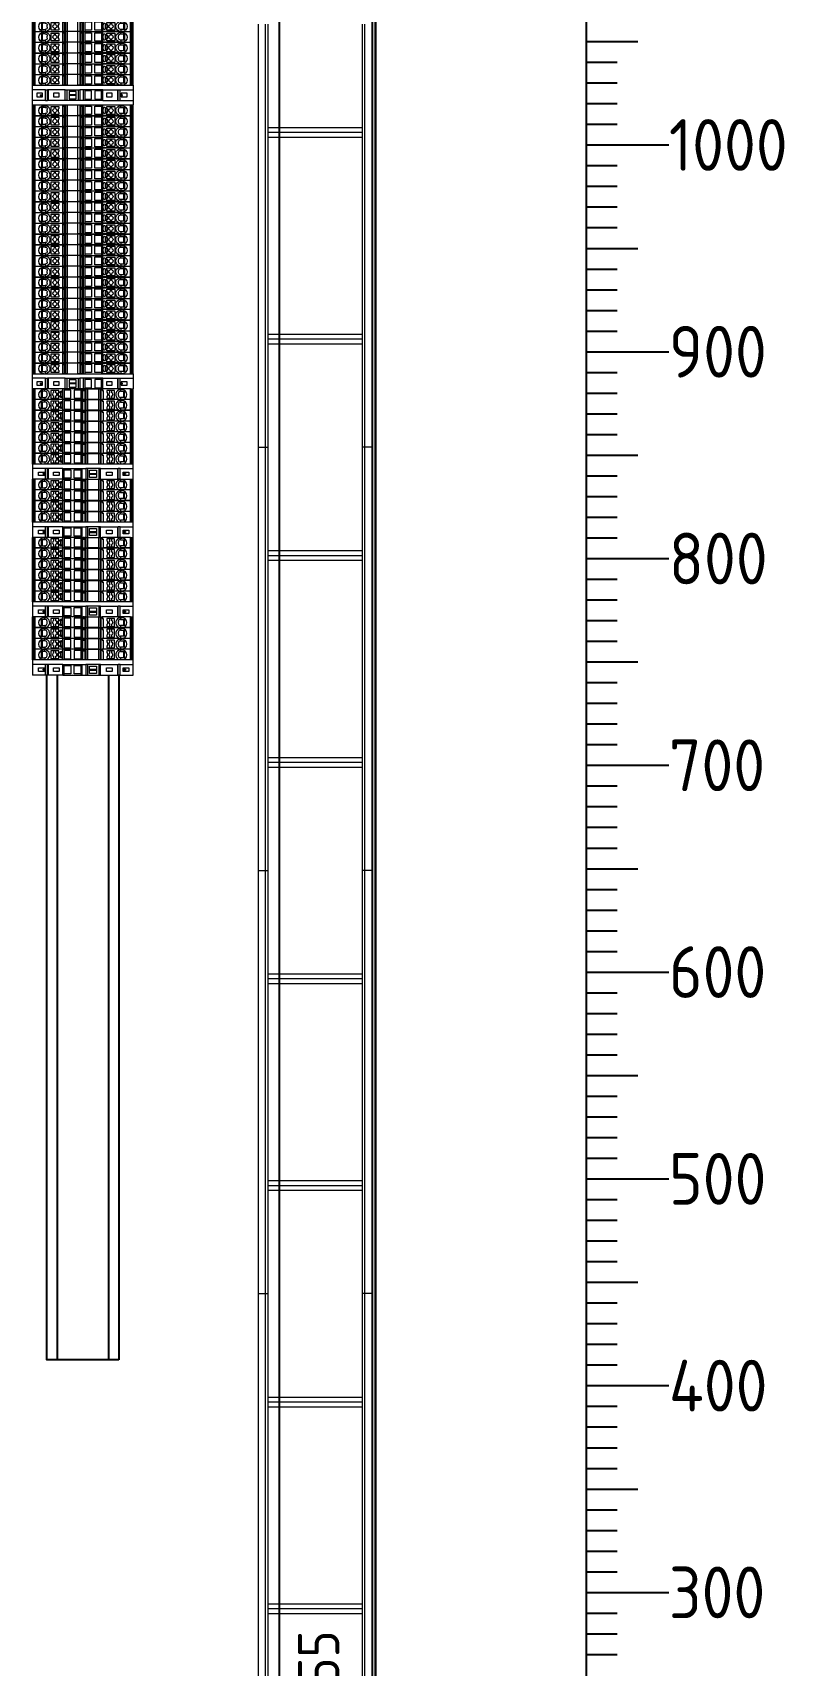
# Model space of a CAD drawing. Header units: millimetres. Extents: x 0 to 69574, y -5 to 41746.
# Drawn here: x 33017 to 33381, y 11032 to 11821 of the extents above; entities that cross this region are included whole.
import ezdxf
from ezdxf.enums import TextEntityAlignment as Align

# ---------------------------------------------------------------- set-up
doc = ezdxf.new("R2010")
doc.units = ezdxf.units.MM
doc.set_wipeout_variables(frame=1)
doc.layers.add('000-PI-Oprema', color=30, linetype='Continuous', lineweight=5)
doc.layers.add('SI-ORMAR-Oprema', color=30, linetype='Continuous', lineweight=5)
doc.layers.add('000-PI-ORMAR', color=2, linetype='Continuous')
doc.layers.add('004-PI-DIN Šina', color=3, linetype='Continuous')
doc.styles.add('PI0', font='isocpeur.ttf', dxfattribs={"width": 0.9})

# ---------------------------------------------------------------- blocks, each defined once
blk = doc.blocks.new('*U404')
blk.add_wipeout([(-24.3, 0), (24.3, 0), (24.3, -7.35), (-24.3, -7.35)])
at = {"layer": 'SI-ORMAR-Oprema'}
for p, q in [((24.3, 0), (-24.3, 0)), ((24.3, -7.35), (24.3, 0)), ((-24.3, 0), (-24.3, -7.35)), ((-18.03, -2.2), (-24.3, -2.2)), ((-18.03, -7.35), (-24.3, -7.35)), ((-21.4, -5.62), (-21.4, -3.92)), ((-21.4, -3.92), (-18.5, -3.92)), ((-18.5, -5.62), (-21.4, -5.62)), ((-19.01, -4.58), (-19.15, -4.58)), ((-19.15, -4.98), (-19.15, -4.58)), ((-19.01, -4.98), (-19.15, -4.98)), ((-19.01, -4.58), (-19.01, -4.98)), ((-19.01, -4.58), (-18.5, -4.58)), ((-19.01, -4.98), (-18.5, -4.98)), ((-18.5, -3.92), (-18.5, -4.58)), ((-18.5, -4.58), (-18.5, -4.98)), ((-18.5, -4.98), (-18.5, -5.62)), ((-18.03, -7.35), (-18.03, -2.2)), ((-17.1, -2.2), (-18.03, -2.2)), ((-17.1, -7.35), (-18.03, -7.35)), ((-17.1, -7.35), (-17.1, -2.2)), ((-17, -2.2), (-17.1, -2.2)), ((-17, -7.35), (-17.1, -7.35)), ((-17, -2.2), (-17, -7.35)), ((-16.74, -2.2), (-17, -2.2)), ((-16.74, -7.35), (-17, -7.35)), ((-16.74, -2.2), (-16.74, -7.35)), ((-9.72, -2.2), (-16.74, -2.2)), ((-9.72, -7.35), (-16.74, -7.35)), ((-14.15, -3.92), (-11.45, -3.92)), ((-14.15, -5.62), (-14.15, -3.92)), ((-11.45, -5.62), (-14.15, -5.62)), ((-11.45, -3.92), (-11.45, -5.62)), ((-9.72, -2.2), (-9, -2.2)), ((-9.72, -7.35), (-9.72, -2.2)), ((-9.72, -7.35), (-9, -7.35)), ((-9, -2.77), (-9, -2.2)), ((-9, -2.2), (-1, -2.2)), ((-9, -6.77), (-9, -2.77)), ((-9, -2.77), (-5.85, -2.77)), ((-5.85, -6.77), (-9, -6.77)), ((-9, -7.35), (-9, -6.77)), ((-9, -7.35), (-1, -7.35)), ((-5.85, -2.77), (-5.85, -6.77)), ((-4.15, -2.77), (-1, -2.77)), ((-4.15, -6.77), (-4.15, -2.77)), ((-1, -6.77), (-4.15, -6.77)), ((-1, -2.2), (-1, -2.77)), ((-1, -2.2), (-0.28, -2.2)), ((-1, -2.77), (-1, -6.77)), ((-1, -6.77), (-1, -7.35)), ((-1, -7.35), (-0.28, -7.35)), ((-0.28, -2.2), (1.39, -2.2)), ((-0.28, -7.35), (-0.28, -2.2)), ((-0.28, -7.35), (1.39, -7.35)), ((2.32, -2.2), (1.39, -2.2)), ((1.39, -2.2), (1.39, -7.35)), ((1.39, -7.35), (2.32, -7.35)), ((7.69, -2.2), (2.32, -2.2)), ((2.32, -2.2), (2.32, -7.35)), ((2.32, -7.35), (7.69, -7.35)), ((3.22, -3.02), (6.67, -3.02)), ((3.22, -4.58), (3.22, -3.02)), ((3.22, -4.58), (6.67, -4.58)), ((3.22, -4.98), (3.22, -4.58)), ((3.22, -4.98), (6.67, -4.98)), ((3.22, -6.52), (3.22, -4.98)), ((6.67, -6.52), (3.22, -6.52)), ((6.67, -3.02), (6.67, -4.58)), ((6.67, -4.58), (6.67, -4.98)), ((6.67, -4.98), (6.67, -6.52)), ((7.69, -2.2), (7.69, -7.35)), ((8.51, -2.2), (7.69, -2.2)), ((7.69, -7.35), (8.51, -7.35)), ((8.51, -7.35), (8.51, -2.2)), ((8.51, -2.2), (16.74, -2.2)), ((8.51, -7.35), (16.74, -7.35)), ((11.45, -3.92), (14.15, -3.92)), ((11.45, -5.62), (11.45, -3.92)), ((14.15, -5.62), (11.45, -5.62)), ((14.15, -3.92), (14.15, -5.62)), ((16.74, -2.2), (16.74, -7.35)), ((16.74, -2.2), (17, -2.2)), ((16.74, -7.35), (17, -7.35)), ((17, -7.35), (17, -2.2)), ((17, -2.2), (17.1, -2.2)), ((17, -7.35), (17.1, -7.35)), ((18.03, -2.2), (17.1, -2.2)), ((17.1, -7.35), (17.1, -2.2)), ((18.03, -7.35), (17.1, -7.35)), ((18.03, -2.2), (24.3, -2.2)), ((18.03, -7.35), (18.03, -2.2)), ((18.03, -7.35), (24.3, -7.35)), ((19.55, -4.58), (19.55, -3.92)), ((19.55, -3.92), (22.25, -3.92)), ((19.55, -4.98), (19.55, -4.58)), ((19.55, -4.58), (19.89, -4.58)), ((19.55, -4.98), (19.89, -4.98)), ((19.55, -5.62), (19.55, -4.98)), ((22.25, -5.62), (19.55, -5.62)), ((19.89, -4.58), (19.89, -4.98)), ((20.59, -4.58), (19.89, -4.58)), ((20.59, -4.98), (19.89, -4.98)), ((20.59, -4.58), (20.59, -4.98)), ((22.25, -3.92), (22.25, -5.62))]:
    blk.add_line(p, q, dxfattribs=at)
blk = doc.blocks.new('*U457')
blk.add_wipeout([(47227.3, 37326.63), (47227.3, 37321.48), (47275.9, 37321.48), (47275.9, 37326.63)])
at = {"layer": '000-PI-Oprema'}
for p, q in [((47227.3, 37321.48), (47227.3, 37326.63)), ((47227.85, 37326.63), (47227.3, 37326.63)), ((47228.39, 37326.63), (47227.85, 37326.63)), ((47227.85, 37321.48), (47227.85, 37326.63)), ((47228.39, 37321.48), (47228.39, 37326.63)), ((47228.56, 37326.63), (47228.39, 37326.63)), ((47228.56, 37321.48), (47228.56, 37326.63)), ((47241.88, 37326.63), (47228.56, 37326.63)), ((47231, 37325.48), (47230.9, 37325.58)), ((47231.45, 37325.48), (47231, 37325.48)), ((47231.45, 37325.48), (47231.45, 37322.48)), ((47231.6, 37325.48), (47231.45, 37325.48)), ((47231.6, 37322.48), (47231.6, 37325.48)), ((47231.85, 37325.48), (47231.6, 37325.48)), ((47231.85, 37325.48), (47231.85, 37322.48)), ((47233.2, 37325.48), (47231.85, 37325.48)), ((47233.2, 37326.28), (47232.6, 37326.28)), ((47233.2, 37325.48), (47233.2, 37326.28)), ((47233.3, 37325.48), (47233.2, 37325.48)), ((47237.55, 37325.88), (47236.15, 37325.88)), ((47236.15, 37325.88), (47236.15, 37322.08)), ((47238.35, 37325.88), (47237.55, 37325.88)), ((47237.55, 37324.9), (47237.55, 37325.88)), ((47239.95, 37325.88), (47238.35, 37325.88)), ((47238.35, 37325.88), (47238.35, 37324.9)), ((47239.55, 37324.58), (47239.95, 37324.98)), ((47239.55, 37323.38), (47239.55, 37324.58)), ((47239.95, 37322.98), (47239.55, 37323.38)), ((47239.95, 37324.98), (47239.95, 37325.88)), ((47240.78, 37325.37), (47240.78, 37322.6)), ((47241.88, 37321.48), (47241.88, 37326.63)), ((47242.6, 37326.63), (47241.88, 37326.63)), ((47242.6, 37326.63), (47242.6, 37326.06)), ((47250.6, 37326.63), (47242.6, 37326.63)), ((47242.6, 37326.06), (47242.6, 37322.06)), ((47245.75, 37326.06), (47242.6, 37326.06)), ((47245.75, 37322.06), (47245.75, 37326.06)), ((47247.45, 37326.06), (47247.45, 37322.06)), ((47250.6, 37326.06), (47247.45, 37326.06)), ((47250.6, 37326.63), (47250.6, 37326.06)), ((47251.32, 37326.63), (47250.6, 37326.63)), ((47250.6, 37326.06), (47250.6, 37322.06)), ((47251.32, 37326.63), (47251.75, 37326.63)), ((47251.32, 37321.48), (47251.32, 37326.63)), ((47251.65, 37321.48), (47251.65, 37325.83)), ((47251.65, 37325.83), (47251.75, 37325.83)), ((47251.75, 37325.83), (47251.75, 37326.63)), ((47252.21, 37326.63), (47251.75, 37326.63)), ((47251.75, 37325.83), (47252.21, 37325.83)), ((47252.21, 37326.63), (47252.56, 37326.63)), ((47252.21, 37325.83), (47252.21, 37326.63)), ((47253.07, 37326.63), (47252.56, 37326.63)), ((47252.56, 37326.63), (47252.56, 37321.48)), ((47253.07, 37326.63), (47253.07, 37321.48)), ((47253.07, 37326.63), (47253.98, 37326.63)), ((47253.98, 37321.48), (47253.98, 37326.63)), ((47253.98, 37326.63), (47259.12, 37326.63)), ((47259.12, 37326.63), (47259.12, 37321.48)), ((47259.12, 37326.63), (47260.03, 37326.63)), ((47260.03, 37326.63), (47260.03, 37321.48)), ((47260.03, 37326.63), (47260.54, 37326.63)), ((47260.54, 37321.48), (47260.54, 37326.63)), ((47260.54, 37326.63), (47260.89, 37326.63)), ((47260.89, 37325.83), (47260.89, 37326.63)), ((47261.35, 37326.63), (47260.89, 37326.63)), ((47260.89, 37325.83), (47261.35, 37325.83)), ((47261.35, 37325.83), (47261.35, 37326.63)), ((47274.65, 37326.63), (47261.35, 37326.63)), ((47261.35, 37325.83), (47261.45, 37325.83)), ((47261.45, 37325.83), (47261.45, 37321.48)), ((47264.75, 37325.88), (47263.15, 37325.88)), ((47263.15, 37325.88), (47263.15, 37324.98)), ((47263.15, 37324.98), (47263.55, 37324.58)), ((47263.55, 37323.38), (47263.15, 37322.98)), ((47263.55, 37324.58), (47263.55, 37323.38)), ((47264.75, 37324.9), (47264.75, 37325.88)), ((47265.55, 37325.88), (47264.75, 37325.88)), ((47265.55, 37325.88), (47265.55, 37324.9)), ((47266.95, 37325.88), (47265.55, 37325.88)), ((47266.95, 37322.08), (47266.95, 37325.88)), ((47268.8, 37323.48), (47268.8, 37324.48)), ((47269.8, 37325.48), (47269.9, 37325.48)), ((47269.9, 37326.28), (47270.5, 37326.28)), ((47269.9, 37325.48), (47269.9, 37326.28)), ((47269.9, 37325.48), (47271.25, 37325.48)), ((47271.25, 37325.48), (47271.25, 37322.48)), ((47271.25, 37325.48), (47271.5, 37325.48)), ((47271.5, 37322.48), (47271.5, 37325.48)), ((47271.5, 37325.48), (47271.65, 37325.48)), ((47271.65, 37325.48), (47271.65, 37322.48)), ((47271.65, 37325.48), (47272.1, 37325.48)), ((47272.1, 37325.48), (47272.2, 37325.58)), ((47274.65, 37321.48), (47274.65, 37326.63)), ((47274.65, 37326.63), (47274.82, 37326.63)), ((47274.82, 37321.48), (47274.82, 37326.63)), ((47274.82, 37326.63), (47275.35, 37326.63)), ((47275.35, 37321.48), (47275.35, 37326.63)), ((47275.35, 37326.63), (47275.9, 37326.63)), ((47275.9, 37321.48), (47275.9, 37326.63)), ((47227.85, 37321.48), (47227.3, 37321.48)), ((47228.39, 37321.48), (47227.85, 37321.48)), ((47228.56, 37321.48), (47228.39, 37321.48)), ((47231.6, 37321.48), (47228.56, 37321.48)), ((47230.9, 37322.19), (47231.2, 37322.48)), ((47231.2, 37322.48), (47231.45, 37322.48)), ((47231.45, 37322.48), (47231.6, 37322.48)), ((47231.6, 37322.48), (47231.85, 37322.48)), ((47231.6, 37321.7), (47231.6, 37321.48)), ((47232.6, 37321.48), (47231.6, 37321.48)), ((47231.85, 37322.48), (47233.2, 37322.48)), ((47232.6, 37321.48), (47233.2, 37321.48)), ((47233.3, 37322.48), (47233.2, 37322.48)), ((47233.2, 37322.48), (47233.2, 37321.48)), ((47234.2, 37321.48), (47233.2, 37321.48)), ((47234.2, 37321.48), (47234.2, 37321.7)), ((47234.2, 37321.48), (47241.88, 37321.48)), ((47236.15, 37322.08), (47237.55, 37322.08)), ((47237.55, 37322.08), (47237.55, 37323.07)), ((47237.55, 37322.08), (47238.35, 37322.08)), ((47238.35, 37323.07), (47238.35, 37322.08)), ((47238.35, 37322.08), (47239.95, 37322.08)), ((47239.95, 37322.08), (47239.95, 37322.98)), ((47242.6, 37321.48), (47241.88, 37321.48)), ((47242.6, 37322.06), (47245.75, 37322.06)), ((47242.6, 37322.06), (47242.6, 37321.48)), ((47250.6, 37321.48), (47242.6, 37321.48)), ((47247.45, 37322.06), (47250.6, 37322.06)), ((47250.6, 37322.06), (47250.6, 37321.48)), ((47251.32, 37321.48), (47250.6, 37321.48)), ((47251.32, 37321.48), (47251.65, 37321.48)), ((47251.65, 37321.48), (47252.56, 37321.48)), ((47253.07, 37321.48), (47252.56, 37321.48)), ((47253.07, 37321.48), (47253.98, 37321.48)), ((47259.12, 37321.48), (47253.98, 37321.48)), ((47259.12, 37321.48), (47260.03, 37321.48)), ((47260.03, 37321.48), (47260.54, 37321.48)), ((47260.54, 37321.48), (47261.45, 37321.48)), ((47268.9, 37321.48), (47261.45, 37321.48)), ((47263.15, 37322.98), (47263.15, 37322.08)), ((47263.15, 37322.08), (47264.75, 37322.08)), ((47264.75, 37322.08), (47264.75, 37323.07)), ((47264.75, 37322.08), (47265.55, 37322.08)), ((47265.55, 37323.07), (47265.55, 37322.08)), ((47265.55, 37322.08), (47266.95, 37322.08)), ((47268.9, 37321.48), (47268.9, 37321.7)), ((47268.9, 37321.48), (47269.9, 37321.48)), ((47269.8, 37322.48), (47269.9, 37322.48)), ((47271.25, 37322.48), (47269.9, 37322.48)), ((47269.9, 37322.48), (47269.9, 37321.48)), ((47270.5, 37321.48), (47269.9, 37321.48)), ((47271.5, 37321.48), (47270.5, 37321.48)), ((47271.5, 37322.48), (47271.25, 37322.48)), ((47271.65, 37322.48), (47271.5, 37322.48)), ((47271.5, 37321.7), (47271.5, 37321.48)), ((47274.65, 37321.48), (47271.5, 37321.48)), ((47271.9, 37322.48), (47271.65, 37322.48)), ((47272.2, 37322.19), (47271.9, 37322.48)), ((47274.65, 37321.48), (47274.82, 37321.48)), ((47274.82, 37321.48), (47275.35, 37321.48)), ((47275.35, 37321.48), (47275.9, 37321.48))]:
    blk.add_line(p, q, dxfattribs=at)
for centre, radius, start, end in [((47232.6, 37323.88), 2.4, 135, 225), ((47232.6, 37323.88), 2.4, 90, 135), ((47233.2, 37323.88), 2.4, 294.62432, 90), ((47233.3, 37324.48), 1, 0, 90), ((47233.3, 37323.48), 1, 270, 360), ((47237.95, 37323.98), 1, 113.57818, 246.42182), ((47237.95, 37323.98), 1, 293.57818, 66.42182), ((47241.15, 37325.03), 0.5, 5.44059, 134.99975), ((47265.15, 37323.98), 1, 113.57818, 246.42182), ((47265.15, 37323.98), 1, 293.57818, 66.42182), ((47269.9, 37323.88), 2.4, 90, 245.37568), ((47269.8, 37324.48), 1, 90, 180), ((47269.8, 37323.48), 1, 180, 270), ((47270.5, 37323.88), 2.4, 45, 90), ((47270.5, 37323.88), 2.4, 315, 45), ((47232.6, 37323.88), 2.4, 225, 245.37568), ((47232.6, 37323.88), 2.4, 245.37568, 270), ((47233.2, 37323.88), 2.4, 270, 294.62432), ((47241.15, 37322.93), 0.5, 225, 354.55967), ((47269.9, 37323.88), 2.4, 245.37568, 270), ((47270.5, 37323.88), 2.4, 270, 294.62432), ((47270.5, 37323.88), 2.4, 294.62432, 315)]:
    blk.add_arc(centre, radius, start, end, dxfattribs=at)
for points in [[(47234.3, 37323.48), (47234.3, 37323.61), (47234.3, 37323.74), (47234.3, 37323.87), (47234.3, 37324.01), (47234.3, 37324.14), (47234.3, 37324.26), (47234.3, 37324.38), (47234.3, 37324.48)], [(47240.78, 37325.37), (47240.55, 37325.14), (47240.32, 37324.91), (47240.09, 37324.68), (47239.85, 37324.44)], [(47239.85, 37323.53), (47239.85, 37323.76), (47239.85, 37323.98), (47239.85, 37324.21), (47239.85, 37324.44)], [(47240.78, 37322.6), (47240.55, 37322.83), (47240.32, 37323.05), (47240.09, 37323.29), (47239.85, 37323.53)], [(47240.8, 37325.39), (47240.79, 37325.38), (47240.78, 37325.37)], [(47241.75, 37323.98), (47241.73, 37324.26), (47241.7, 37324.53), (47241.67, 37324.81), (47241.65, 37325.08)], [(47241.65, 37322.89), (47241.67, 37323.16), (47241.7, 37323.44), (47241.73, 37323.71), (47241.75, 37323.98)], [(47240.8, 37322.58), (47240.79, 37322.59), (47240.78, 37322.6)]]:
    blk.add_spline(points, degree=3, dxfattribs=at)
blk = doc.blocks.new('*U1238')
at = {"layer": '000-PI-Oprema'}
blk.add_blockref('*U457', (-47251.6, -37324.06), dxfattribs=at)
blk = doc.blocks.new('*U1239')
at = {"layer": '000-PI-Oprema', "color": 0, "linetype": 'ByBlock', "lineweight": -2, "transparency": 16777216}
blk.add_blockref('*U1238', (0, 0), dxfattribs=at)
blk.add_blockref('*U1238', (0, -5.2), dxfattribs=at)
blk.add_blockref('*U1238', (0, -10.4), dxfattribs=at)
blk.add_blockref('*U1238', (0, -15.6), dxfattribs=at)
blk.add_blockref('*U1238', (0, -20.8), dxfattribs=at)
blk.add_blockref('*U1238', (0, -26), dxfattribs=at)
blk.add_blockref('*U1238', (0, -31.2), dxfattribs=at)
blk.add_blockref('*U1238', (0, -36.4), dxfattribs=at)
blk.add_blockref('*U1238', (0, -41.6), dxfattribs=at)
blk.add_blockref('*U1238', (0, -46.8), dxfattribs=at)
blk.add_blockref('*U1238', (0, -52), dxfattribs=at)
blk.add_blockref('*U1238', (0, -57.2), dxfattribs=at)
blk = doc.blocks.new('*U1216')
at = {"layer": '000-PI-Oprema', "ltscale": 0.25}
for p, q in [((-5, 794.1), (-5, 998.77)), ((-1.5, 794.1), (-1.5, 998.77)), ((-0.33, 794.1), (-0.33, 998.77)), ((45.33, 794.1), (45.33, 998.77)), ((46.5, 794.1), (46.5, 998.77)), ((50, 794.1), (50, 998.77)), ((-0.33, 948.77), (45.33, 948.77)), ((-0.33, 946.44), (45.33, 946.44)), ((-0.33, 848.77), (45.33, 848.77)), ((-0.33, 846.44), (45.33, 846.44)), ((-5, 794.1), (-0.33, 794.1)), ((-5, 794.1), (-0.33, 794.1)), ((-5, 589.43), (-5, 794.1)), ((-1.5, 794.1), (-1.5, 794.1)), ((-1.5, 589.43), (-1.5, 794.1)), ((-0.33, 589.43), (-0.33, 794.1)), ((50, 794.1), (45.33, 794.1)), ((50, 794.1), (45.33, 794.1)), ((45.33, 589.43), (45.33, 794.1)), ((46.5, 589.43), (46.5, 794.1)), ((50, 589.43), (50, 794.1)), ((-0.33, 744.1), (45.33, 744.1)), ((-0.33, 741.77), (45.33, 741.77)), ((-0.33, 644.1), (45.33, 644.1)), ((-0.33, 641.77), (45.33, 641.77)), ((-5, 589.43), (-0.33, 589.43)), ((-5, 589.43), (-0.33, 589.43)), ((-5, 384.76), (-5, 589.43)), ((-1.5, 589.43), (-1.5, 589.43)), ((-1.5, 384.76), (-1.5, 589.43)), ((-0.33, 384.76), (-0.33, 589.43)), ((50, 589.43), (45.33, 589.43)), ((50, 589.43), (45.33, 589.43)), ((45.33, 384.76), (45.33, 589.43)), ((46.5, 384.76), (46.5, 589.43)), ((50, 384.76), (50, 589.43)), ((-0.33, 539.43), (45.33, 539.43)), ((-0.33, 537.1), (45.33, 537.1)), ((-0.33, 439.43), (45.33, 439.43)), ((-0.33, 437.1), (45.33, 437.1)), ((-5, 384.76), (-0.33, 384.76)), ((-5, 384.76), (-0.33, 384.76)), ((-5, 180.09), (-5, 384.76)), ((-1.5, 384.76), (-1.5, 384.76)), ((-1.5, 180.09), (-1.5, 384.76)), ((-0.33, 180.09), (-0.33, 384.76)), ((50, 384.76), (45.33, 384.76)), ((50, 384.76), (45.33, 384.76)), ((45.33, 180.09), (45.33, 384.76)), ((46.5, 180.09), (46.5, 384.76)), ((50, 180.09), (50, 384.76)), ((-0.33, 334.76), (45.33, 334.76)), ((-0.33, 332.43), (45.33, 332.43)), ((-0.33, 234.76), (45.33, 234.76)), ((-0.33, 232.43), (45.33, 232.43))]:
    blk.add_line(p, q, dxfattribs=at)
for points in [[(-0.33, 944.1), (45.33, 944.1)], [(-0.33, 844.1), (45.33, 844.1)], [(-0.33, 739.43), (45.33, 739.43)], [(-0.33, 639.43), (45.33, 639.43)], [(-0.33, 534.76), (45.33, 534.76)], [(-0.33, 434.76), (45.33, 434.76)], [(-0.33, 330.09), (45.33, 330.09)], [(-0.33, 230.09), (45.33, 230.09)]]:
    blk.add_lwpolyline(points, dxfattribs=at)
blk = doc.blocks.new('*U1343')
at = {"layer": '000-PI-Oprema'}
blk.add_blockref('*U457', (-47251.6, -37324.06), dxfattribs=at)
blk = doc.blocks.new('*U1344')
at = {"layer": '000-PI-Oprema', "color": 0, "linetype": 'ByBlock', "lineweight": -2, "transparency": 16777216}
blk.add_blockref('*U1343', (0, 0), dxfattribs=at)
blk.add_blockref('*U1343', (0, -5.2), dxfattribs=at)
blk.add_blockref('*U1343', (0, -10.4), dxfattribs=at)
blk.add_blockref('*U1343', (0, -15.6), dxfattribs=at)
blk.add_blockref('*U1343', (0, -20.8), dxfattribs=at)
blk.add_blockref('*U1343', (0, -26), dxfattribs=at)
blk.add_blockref('*U1343', (0, -31.2), dxfattribs=at)
blk.add_blockref('*U1343', (0, -36.4), dxfattribs=at)
blk.add_blockref('*U1343', (0, -41.6), dxfattribs=at)
blk.add_blockref('*U1343', (0, -46.8), dxfattribs=at)
blk.add_blockref('*U1343', (0, -52), dxfattribs=at)
blk.add_blockref('*U1343', (0, -57.2), dxfattribs=at)
blk.add_blockref('*U1343', (0, -62.4), dxfattribs=at)
blk.add_blockref('*U1343', (0, -67.6), dxfattribs=at)
blk.add_blockref('*U1343', (0, -72.8), dxfattribs=at)
blk.add_blockref('*U1343', (0, -78), dxfattribs=at)
blk.add_blockref('*U1343', (0, -83.2), dxfattribs=at)
blk.add_blockref('*U1343', (0, -88.4), dxfattribs=at)
blk.add_blockref('*U1343', (0, -93.6), dxfattribs=at)
blk.add_blockref('*U1343', (0, -98.8), dxfattribs=at)
blk.add_blockref('*U1343', (0, -104), dxfattribs=at)
blk.add_blockref('*U1343', (0, -109.2), dxfattribs=at)
blk.add_blockref('*U1343', (0, -114.4), dxfattribs=at)
blk.add_blockref('*U1343', (0, -119.6), dxfattribs=at)
blk.add_blockref('*U1343', (0, -124.8), dxfattribs=at)
blk = doc.blocks.new('*U403')
blk.add_wipeout([(-24.3, 2.2), (24.3, 2.2), (24.3, -7.35), (-24.3, -7.35)])
at = {"layer": 'SI-ORMAR-Oprema'}
for p, q in [((-24.3, 2.2), (-24.3, -7.35)), ((24.3, 2.2), (-24.3, 2.2)), ((-18.03, 0), (-24.3, 0)), ((24.3, -7.35), (24.3, 2.2)), ((-18.03, -5.15), (-24.3, -5.15)), ((24.3, -7.35), (-24.3, -7.35)), ((-21.4, -3.42), (-21.4, -1.72)), ((-21.4, -1.72), (-18.5, -1.72)), ((-18.5, -3.42), (-21.4, -3.42)), ((-19.01, -2.38), (-19.15, -2.38)), ((-19.15, -2.78), (-19.15, -2.38)), ((-19.01, -2.78), (-19.15, -2.78)), ((-19.01, -2.38), (-19.01, -2.78)), ((-19.01, -2.38), (-18.5, -2.38)), ((-19.01, -2.78), (-18.5, -2.78)), ((-18.5, -1.72), (-18.5, -2.38)), ((-18.5, -2.38), (-18.5, -2.78)), ((-18.5, -2.78), (-18.5, -3.42)), ((-18.03, -5.15), (-18.03, 0)), ((-17.1, 0), (-18.03, 0)), ((-17.1, -5.15), (-18.03, -5.15)), ((-17.1, -5.15), (-17.1, 0)), ((-17, 0), (-17.1, 0)), ((-17, -5.15), (-17.1, -5.15)), ((-17, 0), (-17, -5.15)), ((-16.74, 0), (-17, 0)), ((-16.74, -5.15), (-17, -5.15)), ((-16.74, 0), (-16.74, -5.15)), ((-9.72, 0), (-16.74, 0)), ((-9.72, -5.15), (-16.74, -5.15)), ((-14.15, -1.72), (-11.45, -1.72)), ((-14.15, -3.42), (-14.15, -1.72)), ((-11.45, -3.42), (-14.15, -3.42)), ((-11.45, -1.72), (-11.45, -3.42)), ((-9.72, 0), (-9, 0)), ((-9.72, -5.15), (-9.72, 0)), ((-9.72, -5.15), (-9, -5.15)), ((-9, -0.57), (-9, 0)), ((-9, 0), (-1, 0)), ((-9, -4.57), (-9, -0.57)), ((-9, -0.57), (-5.85, -0.57)), ((-5.85, -4.57), (-9, -4.57)), ((-9, -5.15), (-9, -4.57)), ((-9, -5.15), (-1, -5.15)), ((-5.85, -0.57), (-5.85, -4.57)), ((-4.15, -0.57), (-1, -0.57)), ((-4.15, -4.57), (-4.15, -0.57)), ((-1, -4.57), (-4.15, -4.57)), ((-1, 0), (-1, -0.57)), ((-1, 0), (-0.28, 0)), ((-1, -0.57), (-1, -4.57)), ((-1, -4.57), (-1, -5.15)), ((-1, -5.15), (-0.28, -5.15)), ((-0.28, 0), (1.39, 0)), ((-0.28, -5.15), (-0.28, 0)), ((-0.28, -5.15), (1.39, -5.15)), ((2.32, 0), (1.39, 0)), ((1.39, 0), (1.39, -5.15)), ((1.39, -5.15), (2.32, -5.15)), ((7.69, 0), (2.32, 0)), ((2.32, 0), (2.32, -5.15)), ((2.32, -5.15), (7.69, -5.15)), ((3.22, -0.82), (6.67, -0.82)), ((3.22, -2.38), (3.22, -0.82)), ((3.22, -2.38), (6.67, -2.38)), ((3.22, -2.78), (3.22, -2.38)), ((3.22, -2.78), (6.67, -2.78)), ((3.22, -4.32), (3.22, -2.78)), ((6.67, -4.32), (3.22, -4.32)), ((6.67, -0.82), (6.67, -2.38)), ((6.67, -2.38), (6.67, -2.78)), ((6.67, -2.78), (6.67, -4.32)), ((7.69, 0), (7.69, -5.15)), ((8.51, 0), (7.69, 0)), ((7.69, -5.15), (8.51, -5.15)), ((8.51, -5.15), (8.51, 0)), ((8.51, 0), (16.74, 0)), ((8.51, -5.15), (16.74, -5.15)), ((11.45, -1.72), (14.15, -1.72)), ((11.45, -3.42), (11.45, -1.72)), ((14.15, -3.42), (11.45, -3.42)), ((14.15, -1.72), (14.15, -3.42)), ((16.74, 0), (16.74, -5.15)), ((16.74, 0), (17, 0)), ((16.74, -5.15), (17, -5.15)), ((17, -5.15), (17, 0)), ((17, 0), (17.1, 0)), ((17, -5.15), (17.1, -5.15)), ((18.03, 0), (17.1, 0)), ((17.1, -5.15), (17.1, 0)), ((18.03, -5.15), (17.1, -5.15)), ((18.03, 0), (24.3, 0)), ((18.03, -5.15), (18.03, 0)), ((18.03, -5.15), (24.3, -5.15)), ((19.55, -2.38), (19.55, -1.72)), ((19.55, -1.72), (22.25, -1.72)), ((19.55, -2.78), (19.55, -2.38)), ((19.55, -2.38), (19.89, -2.38)), ((19.55, -2.78), (19.89, -2.78)), ((19.55, -3.42), (19.55, -2.78)), ((22.25, -3.42), (19.55, -3.42)), ((19.89, -2.38), (19.89, -2.78)), ((20.59, -2.38), (19.89, -2.38)), ((20.59, -2.78), (19.89, -2.78)), ((20.59, -2.38), (20.59, -2.78)), ((22.25, -1.72), (22.25, -3.42))]:
    blk.add_line(p, q, dxfattribs=at)
blk = doc.blocks.new('skala_2300')
for p, q in [((0, 1400), (0, 540)), ((0, 1050), (25, 1050)), ((0, 1040), (15, 1040)), ((0, 1030), (15, 1030)), ((0, 1020), (15, 1020)), ((0, 1010), (15, 1010)), ((0, 1000), (40, 1000)), ((0, 1000), (40, 1000)), ((0, 1000), (40, 1000)), ((0, 1000), (40, 1000)), ((0, 990), (15, 990)), ((0, 980), (15, 980)), ((0, 970), (15, 970)), ((0, 960), (15, 960)), ((0, 950), (25, 950)), ((0, 940), (15, 940)), ((0, 930), (15, 930)), ((0, 920), (15, 920)), ((0, 910), (15, 910)), ((0, 900), (40, 900)), ((0, 890), (15, 890)), ((0, 880), (15, 880)), ((0, 870), (15, 870)), ((0, 860), (15, 860)), ((0, 850), (25, 850)), ((0, 840), (15, 840)), ((0, 830), (15, 830)), ((0, 820), (15, 820)), ((0, 810), (15, 810)), ((0, 800), (40, 800)), ((0, 800), (40, 800)), ((0, 800), (40, 800)), ((0, 800), (40, 800)), ((0, 800), (40, 800)), ((0, 790), (15, 790)), ((0, 780), (15, 780)), ((0, 770), (15, 770)), ((0, 760), (15, 760)), ((0, 750), (25, 750)), ((0, 740), (15, 740)), ((0, 730), (15, 730)), ((0, 720), (15, 720)), ((0, 710), (15, 710)), ((0, 700), (40, 700)), ((0, 690), (15, 690)), ((0, 680), (15, 680)), ((0, 670), (15, 670)), ((0, 660), (15, 660)), ((0, 650), (25, 650)), ((0, 640), (15, 640)), ((0, 630), (15, 630)), ((0, 620), (15, 620)), ((0, 610), (15, 610)), ((0, 600), (40, 600)), ((0, 600), (40, 600)), ((0, 600), (40, 600)), ((0, 600), (40, 600)), ((0, 600), (40, 600)), ((0, 600), (40, 600)), ((0, 590), (15, 590)), ((0, 580), (15, 580)), ((0, 570), (15, 570)), ((0, 560), (15, 560)), ((0, 550), (25, 550)), ((0, 540), (0, 0)), ((0, 540), (15, 540)), ((0, 530), (15, 530)), ((0, 520), (15, 520)), ((0, 510), (15, 510)), ((0, 500), (40, 500)), ((0, 490), (15, 490)), ((0, 480), (15, 480)), ((0, 470), (15, 470)), ((0, 460), (15, 460)), ((0, 450), (25, 450)), ((0, 440), (15, 440)), ((0, 430), (15, 430)), ((0, 420), (15, 420)), ((0, 410), (15, 410)), ((0, 400), (40, 400)), ((0, 400), (40, 400)), ((0, 400), (40, 400)), ((0, 400), (40, 400)), ((0, 400), (40, 400)), ((0, 400), (40, 400)), ((0, 400), (40, 400)), ((0, 390), (15, 390)), ((0, 380), (15, 380)), ((0, 370), (15, 370)), ((0, 360), (15, 360)), ((0, 350), (25, 350)), ((0, 340), (15, 340)), ((0, 330), (15, 330)), ((0, 320), (15, 320)), ((0, 310), (15, 310)), ((0, 300), (40, 300)), ((0, 290), (15, 290)), ((0, 280), (15, 280)), ((0, 270), (15, 270))]:
    blk.add_line(p, q)
at = {"style": 'PI0', "width": 0.9}
for s, p in [('1000', (40, 1000)), ('900', (40, 900)), ('800', (40, 800)), ('700', (40, 700)), ('600', (40, 600)), ('500', (40, 500)), ('400', (40, 400)), ('300', (40, 300))]:
    blk.add_text(s, height=25, dxfattribs=at).set_placement(p, align=Align.MIDDLE_LEFT)
blk = doc.blocks.new('*U1543')
at = {"layer": '000-PI-Oprema'}
blk.add_blockref('*U457', (-47251.6, -37324.06), dxfattribs=at)
blk = doc.blocks.new('*U1544')
at = {"layer": '000-PI-Oprema', "color": 0, "linetype": 'ByBlock', "lineweight": -2, "transparency": 16777216}
blk.add_blockref('*U1543', (0, 0), dxfattribs=at)
blk.add_blockref('*U1543', (0, -5.2), dxfattribs=at)
blk.add_blockref('*U1543', (0, -10.4), dxfattribs=at)
blk.add_blockref('*U1543', (0, -15.6), dxfattribs=at)
blk.add_blockref('*U1543', (0, -20.8), dxfattribs=at)
blk.add_blockref('*U1543', (0, -26), dxfattribs=at)
blk.add_blockref('*U1543', (0, -31.2), dxfattribs=at)
blk = doc.blocks.new('*U1545')
at = {"layer": '000-PI-Oprema'}
blk.add_blockref('*U457', (-47251.6, -37324.06), dxfattribs=at)
blk = doc.blocks.new('*U1546')
at = {"layer": '000-PI-Oprema', "color": 0, "linetype": 'ByBlock', "lineweight": -2, "transparency": 16777216}
blk.add_blockref('*U1545', (0, 0), dxfattribs=at)
blk.add_blockref('*U1545', (0, -5.2), dxfattribs=at)
blk.add_blockref('*U1545', (0, -10.4), dxfattribs=at)
blk.add_blockref('*U1545', (0, -15.6), dxfattribs=at)
blk = doc.blocks.new('*U1547')
at = {"layer": '000-PI-Oprema'}
blk.add_blockref('*U457', (-47251.6, -37324.06), dxfattribs=at)
blk = doc.blocks.new('*U1548')
at = {"layer": '000-PI-Oprema', "color": 0, "linetype": 'ByBlock', "lineweight": -2, "transparency": 16777216}
blk.add_blockref('*U1547', (0, 0), dxfattribs=at)
blk.add_blockref('*U1547', (0, -5.2), dxfattribs=at)
blk.add_blockref('*U1547', (0, -10.4), dxfattribs=at)
blk.add_blockref('*U1547', (0, -15.6), dxfattribs=at)
blk.add_blockref('*U1547', (0, -20.8), dxfattribs=at)
blk.add_blockref('*U1547', (0, -26), dxfattribs=at)
blk = doc.blocks.new('*U1549')
at = {"layer": '000-PI-Oprema'}
blk.add_blockref('*U457', (-47251.6, -37324.06), dxfattribs=at)
blk = doc.blocks.new('*U1550')
at = {"layer": '000-PI-Oprema', "color": 0, "linetype": 'ByBlock', "lineweight": -2, "transparency": 16777216}
blk.add_blockref('*U1549', (0, 0), dxfattribs=at)
blk.add_blockref('*U1549', (0, -5.2), dxfattribs=at)
blk.add_blockref('*U1549', (0, -10.4), dxfattribs=at)
blk.add_blockref('*U1549', (0, -15.6), dxfattribs=at)

msp = doc.modelspace()

# ---------------------------------------------------------------- linework, layer by layer
at = {"layer": '000-PI-ORMAR'}
for p, q in [((33181.052, 12761.404), (33181.052, 10776.904)), ((33182.552, 12761.404), (33182.552, 10776.904)), ((33182.564, 10776.904), (33182.564, 12761.404)), ((33136.052, 12709.404), (33136.052, 10819.404))]:
    msp.add_line(p, q, dxfattribs=at)
at = {"layer": '004-PI-DIN Šina'}
msp.add_lwpolyline([(33058.465, 11179.404), (33023.465, 11179.404), (33023.465, 12439.404), (33058.465, 12439.404)], close=True, dxfattribs=at)
for points in [[(33028.465, 12439.404), (33028.465, 11179.404)], [(33053.465, 12439.404), (33053.465, 11179.404)]]:
    msp.add_lwpolyline(points, dxfattribs=at)

# ---------------------------------------------------------------- block references
msp.add_blockref('skala_2300', (33284.636, 10766.904))
at = {"layer": '000-PI-Oprema'}
msp.add_blockref('*U1216', (33130.965, 10826.623), dxfattribs=at)

# ---------------------------------------------------------------- texts
at = {"insert": (33155.12, 11008.187), "char_height": 20, "width": 16.78721, "attachment_point": 5, "rotation": 90, "style": 'PI0'}
msp.add_mtext('{\\fISOCPEUR|b0|i0|c238|p34;400}X{\\fISOCPEUR|b0|i0|c238|p34;55}', dxfattribs=at)

# ---------------------------------------------------------------- next in the draw order: block references
at = {"layer": '000-PI-Oprema', "xscale": -1}
msp.add_blockref('*U1239', (33040.965, 11855.568), dxfattribs=at)
at = {"layer": '000-PI-Oprema'}
msp.add_blockref('*U1546', (33040.965, 11602.668), dxfattribs=at)
at = {"layer": 'SI-ORMAR-Oprema', "xscale": -1}
msp.add_blockref('*U404', (33040.965, 11656.293), dxfattribs=at)

# ---------------------------------------------------------------- next in the draw order: block references
at = {"layer": '000-PI-Oprema', "xscale": -1}
msp.add_blockref('*U1344', (33040.965, 11783.668), dxfattribs=at)
at = {"layer": '000-PI-Oprema'}
msp.add_blockref('*U1544', (33040.965, 11646.368), dxfattribs=at)
at = {"layer": 'SI-ORMAR-Oprema'}
msp.add_blockref('*U404', (33040.965, 11584.493), dxfattribs=at)

# ---------------------------------------------------------------- next in the draw order: block references
at = {"layer": '000-PI-Oprema'}
msp.add_blockref('*U1548', (33040.965, 11574.568), dxfattribs=at)
at = {"layer": 'SI-ORMAR-Oprema', "xscale": -1}
msp.add_blockref('*U403', (33040.965, 11793.593), dxfattribs=at)
at = {"layer": 'SI-ORMAR-Oprema'}
msp.add_blockref('*U404', (33040.965, 11612.593), dxfattribs=at)

# ---------------------------------------------------------------- next in the draw order: block references
msp.add_blockref('*U404', (33040.965, 11545.993), dxfattribs=at)

# ---------------------------------------------------------------- next in the draw order: block references
at = {"layer": '000-PI-Oprema'}
msp.add_blockref('*U1550', (33040.965, 11536.068), dxfattribs=at)

# ---------------------------------------------------------------- next in the draw order: block references
at = {"layer": 'SI-ORMAR-Oprema'}
msp.add_blockref('*U404', (33040.965, 11517.893), dxfattribs=at)

doc.saveas('drawing.dxf')
